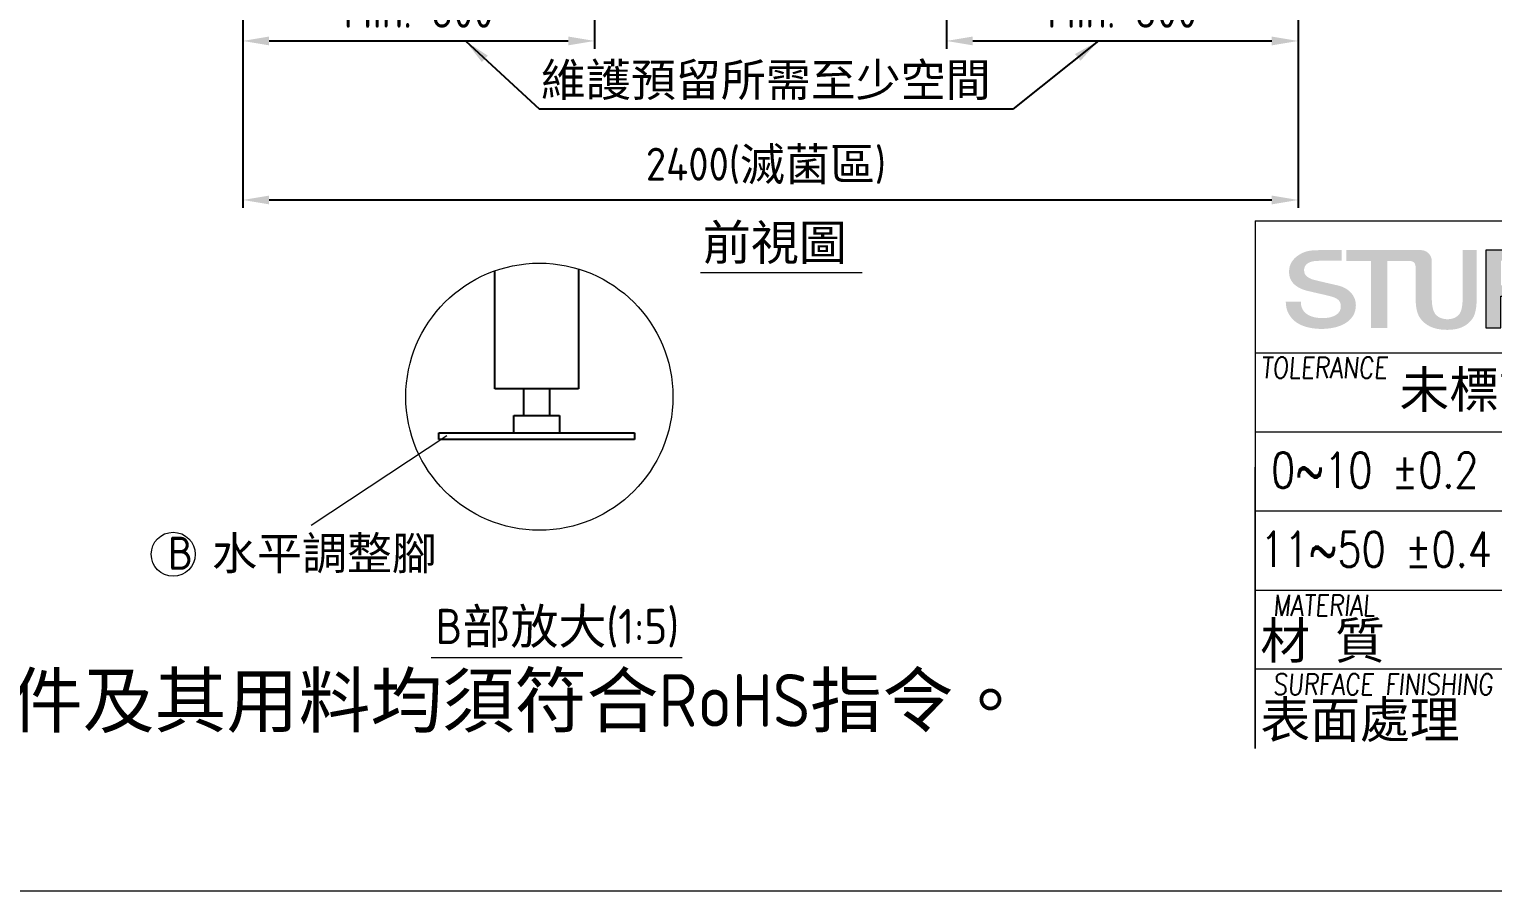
# Model space of a CAD drawing. Header units: millimetres. Extents: x -207026 to -195306, y -24854 to -16614.
# Drawn here: x -203578 to -200250, y -24854 to -22895 of the extents above; entities that cross this region are included whole.
import ezdxf

# ---------------------------------------------------------------- set-up
doc = ezdxf.new("R2010")
doc.units = ezdxf.units.MM
doc.layers.get('0').update_dxf_attribs({"lineweight": 25})
doc.layers.add('D', color=3, linetype='Continuous', lineweight=13)
doc.layers.add('F', color=7, linetype='Continuous', lineweight=15)
doc.styles.get("Standard").update_dxf_attribs({"font": 'KAIU.TTF'})
doc.styles.add('STU25', font='isocp2.shx')
doc.styles.add('Text', font='romans.shx', dxfattribs={"width": 0.8, "oblique": 10})
doc.dimstyles.new('STU25', dxfattribs={"dimscale": 30, "dimtxt": 2.5, "dimasz": 2, "dimexe": 0.6, "dimexo": 1, "dimgap": 1, "dimtad": 1, "dimdsep": 46, "dimtxsty": 'STU25', "dimcen": 2, "dimazin": 2, "dimtfac": 1, "dimtmove": 0, "dimatfit": 3, "dimfxl": 0, "dimtolj": 1, "dimtzin": 0, "dimarcsym": 0})
doc.dimstyles.new('STU25$7', dxfattribs={"dimscale": 30, "dimtxt": 2.5, "dimasz": 2, "dimexe": 1.25, "dimexo": 0.625, "dimgap": 1, "dimtad": 0, "dimdec": 4, "dimdsep": 46, "dimtxsty": 'STU25', "dimcen": 2.5, "dimazin": 2, "dimtfac": 1, "dimtdec": 4, "dimtmove": 0, "dimatfit": 3, "dimfxl": 0, "dimtolj": 1, "dimtzin": 0, "dimarcsym": 0})

# ---------------------------------------------------------------- blocks, each defined once
blk = doc.blocks.new('*D7')
at = {"layer": 'D', "color": 0, "lineweight": -2}
for p, q in [((-200692, -22627.4), (-200692, -23301.5)), ((-203092, -22676.9), (-203092, -23301.5)), ((-203032, -23283.5), (-200752, -23283.5))]:
    blk.add_line(p, q, dxfattribs=at)
at = {"layer": 'D', "color": 0}
for points in [[(-203032, -23273.5), (-203032, -23293.5), (-203092, -23283.5)], [(-200752, -23293.5), (-200752, -23273.5), (-200692, -23283.5)]]:
    blk.add_solid(points, dxfattribs=at)
at = {"layer": 'Defpoints', "color": 0}
for p in [(-200692, -22597.4), (-203092, -22646.9), (-200692, -23283.5)]:
    blk.add_point(p, dxfattribs=at)
at = {"layer": 'D', "color": 0, "insert": (-201902.4, -23206.3), "char_height": 75, "attachment_point": 5, "style": 'STU25'}
blk.add_mtext('\\A1;2400({\\f標楷體|b0|i0|c136|p65;滅菌區})', dxfattribs=at)
blk = doc.blocks.new('*D10')
at = {"layer": 'D', "color": 0, "lineweight": -2}
for p, q in [((-203092, -22676.9), (-203092, -22939.9)), ((-202292, -22673.9), (-202292, -22939.9)), ((-203032, -22921.9), (-202352, -22921.9))]:
    blk.add_line(p, q, dxfattribs=at)
at = {"layer": 'D', "color": 0}
for points in [[(-203032, -22911.9), (-203032, -22931.9), (-203092, -22921.9)], [(-202352, -22931.9), (-202352, -22911.9), (-202292, -22921.9)]]:
    blk.add_solid(points, dxfattribs=at)
at = {"layer": 'Defpoints', "color": 0}
for p in [(-203092, -22646.9), (-202292, -22643.9), (-202292, -22921.9)]:
    blk.add_point(p, dxfattribs=at)
at = {"layer": 'D', "color": 0, "insert": (-202692, -22854.4), "char_height": 75, "attachment_point": 5, "style": 'STU25'}
blk.add_mtext('\\A1;Min. 800', dxfattribs=at)
blk = doc.blocks.new('*D11')
at = {"layer": 'D', "color": 0, "lineweight": -2}
for p, q in [((-201492, -21908.7), (-201492, -22939.9)), ((-200692, -22627.4), (-200692, -22939.9)), ((-201432, -22921.9), (-200752, -22921.9))]:
    blk.add_line(p, q, dxfattribs=at)
at = {"layer": 'D', "color": 0}
for points in [[(-201432, -22911.9), (-201432, -22931.9), (-201492, -22921.9)], [(-200752, -22931.9), (-200752, -22911.9), (-200692, -22921.9)]]:
    blk.add_solid(points, dxfattribs=at)
at = {"layer": 'Defpoints', "color": 0}
for p in [(-201492, -21878.7), (-200692, -22597.4), (-200692, -22921.9)]:
    blk.add_point(p, dxfattribs=at)
at = {"layer": 'D', "color": 0, "insert": (-201092, -22854.4), "char_height": 75, "attachment_point": 5, "style": 'STU25'}
blk.add_mtext('\\A1;Min. 800', dxfattribs=at)
blk = doc.blocks.new('新駿LOGO')
at = {"layer": 'F'}
h = blk.add_hatch(color=256, dxfattribs=at)
edge = h.paths.add_edge_path()
edge.add_spline(control_points=[(-529.051, -442.142), (-529.051, -442.306), (-529.019, -442.447), (-528.955, -442.564), (-528.891, -442.681), (-528.802, -442.776), (-528.688, -442.851), (-528.574, -442.925), (-528.443, -442.98), (-528.294, -443.014), (-528.146, -443.048), (-527.986, -443.065), (-527.812, -443.065), (-527.625, -443.065), (-527.465, -443.046), (-527.333, -443.008), (-527.2, -442.969), (-527.093, -442.92), (-527.011, -442.86), (-526.929, -442.799), (-526.87, -442.73), (-526.833, -442.652), (-526.797, -442.573), (-526.778, -442.494), (-526.778, -442.413), (-526.778, -442.248), (-526.821, -442.126), (-526.905, -442.048), (-526.99, -441.97), (-527.082, -441.914), (-527.182, -441.882), (-527.356, -441.826), (-527.558, -441.773), (-527.788, -441.722), (-528.018, -441.672), (-528.302, -441.606), (-528.64, -441.526), (-528.85, -441.478), (-529.024, -441.415), (-529.164, -441.336), (-529.303, -441.257), (-529.413, -441.17), (-529.495, -441.074), (-529.578, -440.977), (-529.636, -440.874), (-529.67, -440.766), (-529.704, -440.657), (-529.721, -440.546), (-529.721, -440.434), (-529.721, -440.216), (-529.67, -440.028), (-529.567, -439.869), (-529.464, -439.71), (-529.329, -439.579), (-529.16, -439.474), (-528.991, -439.37), (-528.855, -439.306), (-528.64, -439.256), (-528.426, -439.205), (-528.133, -439.204), (-527.915, -439.204), (-527.659, -439.204), (-526.729, -439.204), (-526.729, -439.204), (-526.729, -439.204), (-526.732, -439.805), (-526.732, -439.805), (-526.732, -439.805), (-528.141, -439.796), (-528.282, -439.825), (-528.386, -439.847), (-528.478, -439.858), (-528.565, -439.9), (-528.651, -439.942), (-528.723, -439.999), (-528.78, -440.072), (-528.837, -440.144), (-528.866, -440.235), (-528.866, -440.343), (-528.866, -440.496), (-528.812, -440.616), (-528.705, -440.702), (-528.598, -440.789), (-528.458, -440.854), (-528.284, -440.898), (-528.266, -440.902), (-528.194, -440.919), (-528.069, -440.95), (-527.943, -440.98), (-527.803, -441.013), (-527.648, -441.049), (-527.493, -441.086), (-527.341, -441.121), (-527.193, -441.155), (-527.044, -441.189), (-526.938, -441.214), (-526.874, -441.231), (-526.715, -441.275), (-526.576, -441.335), (-526.457, -441.411), (-526.338, -441.488), (-526.239, -441.575), (-526.159, -441.674), (-526.079, -441.773), (-526.02, -441.878), (-525.981, -441.991), (-525.943, -442.103), (-525.923, -442.216), (-525.923, -442.329), (-525.923, -442.57), (-525.979, -442.776), (-526.091, -442.947), (-526.203, -443.118), (-526.349, -443.258), (-526.532, -443.366), (-526.715, -443.476), (-526.922, -443.555), (-527.155, -443.605), (-527.388, -443.655), (-527.625, -443.681), (-527.867, -443.681), (-528.145, -443.681), (-528.408, -443.65), (-528.653, -443.59), (-528.9, -443.53), (-529.115, -443.437), (-529.297, -443.313), (-529.48, -443.188), (-529.626, -443.028), (-529.735, -442.833), (-529.845, -442.637), (-529.902, -442.407), (-529.906, -442.142), (-529.906, -442.142), (-529.051, -442.142), (-529.051, -442.142)], knot_values=[0, 0, 0, 0, 1, 1, 1, 2, 2, 2, 3, 3, 3, 4, 4, 4, 5, 5, 5, 6, 6, 6, 7, 7, 7, 8, 8, 8, 9, 9, 9, 10, 10, 10, 11, 11, 11, 12, 12, 12, 13, 13, 13, 14, 14, 14, 15, 15, 15, 16, 16, 16, 17, 17, 17, 18, 18, 18, 19, 19, 19, 20, 20, 20, 21, 21, 21, 22, 22, 22, 23, 23, 23, 24, 24, 24, 25, 25, 25, 26, 26, 26, 27, 27, 27, 28, 28, 28, 29, 29, 29, 30, 30, 30, 31, 31, 31, 32, 32, 32, 33, 33, 33, 34, 34, 34, 35, 35, 35, 36, 36, 36, 37, 37, 37, 38, 38, 38, 39, 39, 39, 40, 40, 40, 41, 41, 41, 42, 42, 42, 43, 43, 43, 44, 44, 44, 45, 45, 45, 45], degree=3, periodic=0)
edge = h.paths.add_edge_path()
edge.add_spline(control_points=[(-522.525, -440.141), (-522.54, -440.04), (-522.569, -439.94), (-522.628, -439.896), (-522.768, -439.792), (-522.902, -439.814), (-522.902, -439.814), (-522.902, -439.814), (-523.024, -439.814), (-523.024, -439.814), (-523.024, -439.814), (-524.139, -439.814), (-524.139, -439.814), (-524.139, -439.814), (-524.139, -443.624), (-524.139, -443.624), (-524.139, -443.624), (-525.057, -443.624), (-525.057, -443.624), (-525.057, -443.624), (-525.057, -439.814), (-525.057, -439.814), (-525.057, -439.814), (-526.468, -439.814), (-526.468, -439.814), (-526.468, -439.814), (-526.468, -439.204), (-526.468, -439.204), (-526.468, -439.204), (-522.387, -439.204), (-522.387, -439.204)], knot_values=[5.578051, 5.578051, 5.578051, 5.578051, 6, 6, 6, 7, 7, 7, 8, 8, 8, 9, 9, 9, 10, 10, 10, 11, 11, 11, 12, 12, 12, 13, 13, 13, 14, 14, 14, 15, 15, 15, 15], degree=3, periodic=0)
edge.add_spline(control_points=[(-522.396, -439.204), (-522.311, -439.204), (-522.216, -439.204), (-522.216, -439.204), (-522.216, -439.204), (-521.96, -439.187), (-521.763, -439.406), (-521.582, -439.606), (-521.607, -439.851), (-521.607, -439.851), (-521.607, -439.851), (-521.607, -441.917), (-521.607, -441.917), (-521.607, -442.407), (-521.523, -442.732), (-521.357, -442.891), (-521.191, -443.051), (-520.975, -443.131), (-520.71, -443.131), (-520.449, -443.131), (-520.242, -443.052), (-520.087, -442.894), (-519.933, -442.736), (-519.855, -442.433), (-519.855, -441.982), (-519.855, -441.982), (-519.855, -439.204), (-519.855, -439.204), (-519.855, -439.204), (-519.054, -439.204), (-519.054, -439.204), (-519.054, -439.204), (-519.054, -441.919), (-519.054, -441.919), (-519.054, -442.431), (-519.119, -442.798), (-519.247, -443.02), (-519.375, -443.242), (-519.561, -443.417), (-519.804, -443.544), (-520.047, -443.671), (-520.354, -443.735), (-520.727, -443.735), (-521.094, -443.735), (-521.408, -443.676), (-521.671, -443.558), (-521.933, -443.439), (-522.142, -443.263), (-522.295, -443.029), (-522.448, -442.795), (-522.525, -442.422), (-522.525, -441.91), (-522.525, -441.91), (-522.525, -440.923), (-522.525, -440.141)], knot_values=[0.44538, 0.44538, 0.44538, 0.44538, 1, 1, 1, 2, 2, 2, 3, 3, 3, 4, 4, 4, 5, 5, 5, 6, 6, 6, 7, 7, 7, 8, 8, 8, 9, 9, 9, 10, 10, 10, 11, 11, 11, 12, 12, 12, 13, 13, 13, 14, 14, 14, 15, 15, 15, 16, 16, 16, 17, 17, 17, 17.603917, 17.603917, 17.603917, 17.603917], degree=3, periodic=0)
h = blk.add_hatch(color=256, dxfattribs=at)
edge = h.paths.add_edge_path()
edge.add_spline(control_points=[(-526.468, -439.204), (-526.468, -439.204), (-526.468, -439.814), (-526.468, -439.814)], knot_values=[-14, -14, -14, -14, -13, -13, -13, -13], degree=3, periodic=0)
edge.add_spline(control_points=[(-526.468, -439.814), (-526.468, -439.814), (-525.057, -439.814), (-525.057, -439.814)], knot_values=[-13, -13, -13, -13, -12, -12, -12, -12], degree=3, periodic=0)
edge.add_spline(control_points=[(-525.057, -439.814), (-525.057, -439.814), (-525.057, -443.624), (-525.057, -443.624)], knot_values=[-12, -12, -12, -12, -11, -11, -11, -11], degree=3, periodic=0)
edge.add_spline(control_points=[(-525.057, -443.624), (-525.057, -443.624), (-524.139, -443.624), (-524.139, -443.624)], knot_values=[-11, -11, -11, -11, -10, -10, -10, -10], degree=3, periodic=0)
edge.add_spline(control_points=[(-524.139, -443.624), (-524.139, -443.624), (-524.139, -439.814), (-524.139, -439.814)], knot_values=[-10, -10, -10, -10, -9, -9, -9, -9], degree=3, periodic=0)
edge.add_spline(control_points=[(-524.139, -439.814), (-524.139, -439.814), (-523.024, -439.814), (-523.024, -439.814)], knot_values=[-9, -9, -9, -9, -8, -8, -8, -8], degree=3, periodic=0)
edge.add_spline(control_points=[(-523.024, -439.814), (-523.024, -439.814), (-522.902, -439.814), (-522.902, -439.814)], knot_values=[-8, -8, -8, -8, -7, -7, -7, -7], degree=3, periodic=0)
edge.add_spline(control_points=[(-522.902, -439.814), (-522.902, -439.814), (-522.768, -439.792), (-522.628, -439.896)], knot_values=[-7, -7, -7, -7, -6, -6, -6, -6], degree=3, periodic=0)
edge.add_spline(control_points=[(-522.628, -439.896), (-522.569, -439.94), (-522.54, -440.04), (-522.525, -440.141)], knot_values=[-6, -6, -6, -6, -5.578051, -5.578051, -5.578051, -5.578051], degree=3, periodic=0)
edge.add_spline(control_points=[(-522.525, -440.141), (-522.525, -440.923), (-522.525, -441.91), (-522.525, -441.91)], knot_values=[-17.603917, -17.603917, -17.603917, -17.603917, -17, -17, -17, -17], degree=3, periodic=0)
edge.add_spline(control_points=[(-522.525, -441.91), (-522.525, -442.422), (-522.448, -442.795), (-522.295, -443.029)], knot_values=[-17, -17, -17, -17, -16, -16, -16, -16], degree=3, periodic=0)
edge.add_spline(control_points=[(-522.295, -443.029), (-522.142, -443.263), (-521.933, -443.439), (-521.671, -443.558)], knot_values=[-16, -16, -16, -16, -15, -15, -15, -15], degree=3, periodic=0)
edge.add_spline(control_points=[(-521.671, -443.558), (-521.408, -443.676), (-521.094, -443.735), (-520.727, -443.735)], knot_values=[-15, -15, -15, -15, -14, -14, -14, -14], degree=3, periodic=0)
edge.add_spline(control_points=[(-520.727, -443.735), (-520.354, -443.735), (-520.047, -443.671), (-519.804, -443.544)], knot_values=[-14, -14, -14, -14, -13, -13, -13, -13], degree=3, periodic=0)
edge.add_spline(control_points=[(-519.804, -443.544), (-519.561, -443.417), (-519.375, -443.242), (-519.247, -443.02)], knot_values=[-13, -13, -13, -13, -12, -12, -12, -12], degree=3, periodic=0)
edge.add_spline(control_points=[(-519.247, -443.02), (-519.119, -442.798), (-519.054, -442.431), (-519.054, -441.919)], knot_values=[-12, -12, -12, -12, -11, -11, -11, -11], degree=3, periodic=0)
edge.add_spline(control_points=[(-519.054, -441.919), (-519.054, -441.919), (-519.054, -439.204), (-519.054, -439.204)], knot_values=[-11, -11, -11, -11, -10, -10, -10, -10], degree=3, periodic=0)
edge.add_spline(control_points=[(-519.054, -439.204), (-519.054, -439.204), (-519.855, -439.204), (-519.855, -439.204)], knot_values=[-10, -10, -10, -10, -9, -9, -9, -9], degree=3, periodic=0)
edge.add_spline(control_points=[(-519.855, -439.204), (-519.855, -439.204), (-519.855, -441.982), (-519.855, -441.982)], knot_values=[-9, -9, -9, -9, -8, -8, -8, -8], degree=3, periodic=0)
edge.add_spline(control_points=[(-519.855, -441.982), (-519.855, -442.433), (-519.933, -442.736), (-520.087, -442.894)], knot_values=[-8, -8, -8, -8, -7, -7, -7, -7], degree=3, periodic=0)
edge.add_spline(control_points=[(-520.087, -442.894), (-520.242, -443.052), (-520.449, -443.131), (-520.71, -443.131)], knot_values=[-7, -7, -7, -7, -6, -6, -6, -6], degree=3, periodic=0)
edge.add_spline(control_points=[(-520.71, -443.131), (-520.975, -443.131), (-521.191, -443.051), (-521.357, -442.891)], knot_values=[-6, -6, -6, -6, -5, -5, -5, -5], degree=3, periodic=0)
edge.add_spline(control_points=[(-521.357, -442.891), (-521.523, -442.732), (-521.607, -442.407), (-521.607, -441.917)], knot_values=[-5, -5, -5, -5, -4, -4, -4, -4], degree=3, periodic=0)
edge.add_spline(control_points=[(-521.607, -441.917), (-521.607, -441.917), (-521.607, -439.851), (-521.607, -439.851)], knot_values=[-4, -4, -4, -4, -3, -3, -3, -3], degree=3, periodic=0)
edge.add_spline(control_points=[(-521.607, -439.851), (-521.607, -439.851), (-521.607, -439.851), (-521.607, -439.851)], knot_values=[-3, -3, -3, -3, -2.999949, -2.999949, -2.999949, -2.999949], degree=3, periodic=0)
edge.add_spline(control_points=[(-521.607, -439.851), (-521.607, -439.851), (-521.582, -439.606), (-521.763, -439.406)], knot_values=[-2.999949, -2.999949, -2.999949, -2.999949, -2, -2, -2, -2], degree=3, periodic=0)
edge.add_spline(control_points=[(-521.763, -439.406), (-521.96, -439.187), (-522.216, -439.204), (-522.216, -439.204)], knot_values=[-2, -2, -2, -2, -1, -1, -1, -1], degree=3, periodic=0)
edge.add_spline(control_points=[(-522.216, -439.204), (-522.216, -439.204), (-526.468, -439.204), (-526.468, -439.204)], knot_values=[-15, -15, -15, -15, -14, -14, -14, -14], degree=3, periodic=0)
h = blk.add_hatch(color=256, dxfattribs=at)
edge = h.paths.add_edge_path()
edge.add_spline(control_points=[(-518.536, -443.624), (-518.536, -443.624), (-518.536, -439.204), (-518.536, -439.204), (-518.536, -439.204), (-516.884, -439.204), (-516.884, -439.204), (-516.545, -439.204), (-516.288, -439.246), (-516.111, -439.33), (-515.934, -439.415), (-515.794, -439.544), (-515.692, -439.716), (-515.59, -439.888), (-515.538, -440.082), (-515.538, -440.299), (-515.538, -440.557), (-515.613, -440.802), (-515.762, -441.032), (-515.912, -441.261), (-516.122, -441.437), (-516.394, -441.558), (-516.394, -441.558), (-514.952, -443.624), (-514.952, -443.624), (-514.952, -443.624), (-516.071, -443.624), (-516.071, -443.624), (-516.071, -443.624), (-517.172, -441.815), (-517.172, -441.815), (-517.172, -441.815), (-517.672, -441.815), (-517.672, -441.815), (-517.672, -441.815), (-517.672, -443.624), (-517.672, -443.624), (-517.672, -443.624), (-518.536, -443.624), (-518.536, -443.624)], knot_values=[0, 0, 0, 0, 1, 1, 1, 2, 2, 2, 3, 3, 3, 4, 4, 4, 5, 5, 5, 6, 6, 6, 7, 7, 7, 8, 8, 8, 9, 9, 9, 10, 10, 10, 11, 11, 11, 12, 12, 12, 13, 13, 13, 13], degree=3, periodic=1)
edge = h.paths.add_edge_path(flags=16)
edge.add_spline(control_points=[(-517.672, -441.21), (-517.672, -441.21), (-517.462, -441.21), (-517.462, -441.21), (-517.084, -441.21), (-516.822, -441.127), (-516.676, -440.962), (-516.53, -440.796), (-516.456, -440.609), (-516.456, -440.4), (-516.456, -440.219), (-516.515, -440.075), (-516.633, -439.968), (-516.751, -439.862), (-516.991, -439.809), (-517.351, -439.809), (-517.351, -439.809), (-517.672, -439.809), (-517.672, -439.809), (-517.672, -439.809), (-517.672, -441.21), (-517.672, -441.21)], knot_values=[0, 0, 0, 0, 1, 1, 1, 2, 2, 2, 3, 3, 3, 4, 4, 4, 5, 5, 5, 6, 6, 6, 7, 7, 7, 7], degree=3, periodic=1)
at = {"layer": 'F', "lineweight": 0}
blk.add_open_spline([(-518.536, -443.624), (-518.536, -443.624), (-518.536, -439.204), (-518.536, -439.204), (-518.536, -439.204), (-516.884, -439.204), (-516.884, -439.204), (-516.545, -439.204), (-516.288, -439.246), (-516.111, -439.33), (-515.934, -439.415), (-515.794, -439.544), (-515.692, -439.716), (-515.59, -439.888), (-515.538, -440.082), (-515.538, -440.299), (-515.538, -440.557), (-515.613, -440.802), (-515.762, -441.032), (-515.912, -441.261), (-516.122, -441.437), (-516.394, -441.558), (-516.394, -441.558), (-514.952, -443.624), (-514.952, -443.624), (-514.952, -443.624), (-516.071, -443.624), (-516.071, -443.624), (-516.071, -443.624), (-517.172, -441.815), (-517.172, -441.815), (-517.172, -441.815), (-517.672, -441.815), (-517.672, -441.815), (-517.672, -441.815), (-517.672, -443.624), (-517.672, -443.624), (-517.672, -443.624), (-518.536, -443.624), (-518.536, -443.624)], degree=3, knots=[0, 0, 0, 0, 1, 1, 1, 2, 2, 2, 3, 3, 3, 4, 4, 4, 5, 5, 5, 6, 6, 6, 7, 7, 7, 8, 8, 8, 9, 9, 9, 10, 10, 10, 11, 11, 11, 12, 12, 12, 13, 13, 13, 13], dxfattribs=at)
blk = doc.blocks.new('H421')
at = {"layer": 'F', "color": 7}
for p, q in [((155.911, 38.089), (286.911, 38.089)), ((155.911, 30.589), (286.911, 30.589)), ((155.911, 26.089), (227.911, 26.089)), ((155.911, 8.089), (155.911, 24.089)), ((155.911, 21.589), (286.911, 21.589)), ((155.911, 17.089), (286.911, 17.089)), ((286.911, 12.589), (155.911, 12.589))]:
    blk.add_line(p, q, dxfattribs=at)
at = {"layer": 'F'}
for p, q in [((155.911, 38.089), (155.911, 17.089)), ((155.911, 24.089), (155.911, 16.089)), ((155.911, 17.089), (155.911, 8.089))]:
    blk.add_line(p, q, dxfattribs=at)
blk.add_blockref('新駿LOGO', (687.56, 475.621))
at = {"layer": 'F', "color": 1, "lineweight": 15, "style": 'Text', "oblique": 5, "width": 0.8}
for s, p in [('TOLERANCE', (156.227, 29.13)), ('MATERIAL', (156.917, 15.63)), ('SURFACE FINISHING', (156.917, 11.13))]:
    blk.add_text(s, height=1.2, dxfattribs=at).set_placement(p)
at = {"layer": 'F', "lineweight": -3}
for s, p in [('未標註者一般公差表', (164.115, 27.45)), ('材 質', (156.206, 13.189)), ('表面處理', (156.206, 8.689))]:
    blk.add_text(s, height=2.0757, dxfattribs=at).set_placement(p)
at = {"layer": 'F', "lineweight": 20, "style": 'Text', "width": 0.8}
for s, p in [('0~10 ±0.2', (156.816, 22.912)), ('11~50 ±0.4', (156.204, 18.412))]:
    blk.add_text(s, height=2, dxfattribs=at).set_placement(p)

msp = doc.modelspace()

# ---------------------------------------------------------------- linework, layer by layer
at = {"linetype": 'Continuous'}
for p, q in [((-202518.52, -23713.272), (-202518.52, -23444.448)), ((-202328.52, -23440.472), (-202328.52, -23713.272)), ((-202328.52, -23713.272), (-202518.52, -23713.272)), ((-202453.52, -23713.272), (-202453.52, -23773.272)), ((-202393.52, -23773.272), (-202393.52, -23713.272)), ((-202475.482, -23813.272), (-202475.482, -23773.272)), ((-202475.482, -23773.272), (-202371.559, -23773.272)), ((-202371.559, -23773.272), (-202371.559, -23813.272)), ((-202646.02, -23828.272), (-202646.02, -23813.272)), ((-202646.02, -23813.272), (-202201.02, -23813.272)), ((-202201.02, -23828.272), (-202646.02, -23828.272)), ((-202201.02, -23813.272), (-202201.02, -23828.272))]:
    msp.add_line(p, q, dxfattribs=at)
at = {"layer": 'D'}
for p, q in [((-202051.393, -23448.75), (-201683.728, -23448.75)), ((-202663.912, -24323.93), (-202092.618, -24323.93))]:
    msp.add_line(p, q, dxfattribs=at)
at = {"layer": 'D', "linetype": 'Continuous'}
msp.add_line((-202628.085, -23819.573), (-202936.13, -24023.913), dxfattribs=at)
at = {"layer": 'D'}
for centre, radius in [((-202417.485, -23730.886), 303.734), ((-203250.181, -24089.119), 50)]:
    msp.add_circle(centre, radius, dxfattribs=at)
at = {"layer": 'F', "color": 6}
msp.add_lwpolyline([(-207026.269, -16614.309), (-207026.269, -24854.309), (-195306.269, -24854.309), (-195306.269, -16614.309)], close=True, dxfattribs=at)
msp.add_lwpolyline([(-207026.269, -16614.309), (-207026.269, -24854.309), (-195306.269, -24854.309), (-195306.269, -16614.309)], close=True, dxfattribs=at)

# ---------------------------------------------------------------- block references
at = {"xscale": 40, "yscale": 40, "zscale": 40}
msp.add_blockref('H421', (-207026.269, -24854.309), dxfattribs=at)

# ---------------------------------------------------------------- texts
at = {"insert": (-204274.758, -24361.425), "char_height": 120.00771, "attachment_point": 1, "style": 'STU25'}
msp.add_mtext('{\\f標楷體|b0|i0|c136|p65;註：本零件及其用料均須符合}RoHS{\\f標楷體|b0|i0|c136|p65;指令。}', dxfattribs=at)
at = {"layer": 'D', "color": 11, "attachment_point": 1}
for s, insert, char_height in [('{\\C3;維護預留所需至少空間}', (-202414.184, -22972.881), 75), ('{\\Fisocp2.shx;\\C3;B \\f標楷體|b0|i0|c136|p65;水平調整腳}', (-203262.315, -24049.252), 75), ('{\\Fisocp2.shx;B}部放大{\\Fisocp2.shx;(1:5)}', (-202653.679, -24213.232), 80)]:
    msp.add_mtext(s, dxfattribs=dict(at, insert=insert, char_height=char_height))
at = {"layer": 'D', "insert": (-202045.649, -23340.21), "char_height": 80, "attachment_point": 1}
msp.add_mtext('{\\C11;前視圖}', dxfattribs=at)

# ---------------------------------------------------------------- dimensions: what is measured, and where the dimension line sits
at = {"layer": 'D'}
for base, p1, p2, text, picture, middle in [((-200692.04, -22921.913), (-201492.04, -21878.685), (-200692.04, -22597.389), 'Min. <>', '*D11', (-201092.04, -22921.913)), ((-200692.04, -23283.5), (-203092.04, -22646.901), (-200692.04, -22597.389), '<>({\\f標楷體|b0|i0|c136|p65;滅菌區})', '*D7', (-201902.438, -23283.5)), ((-202292.04, -22921.913), (-203092.04, -22646.901), (-202292.04, -22643.901), 'Min. <>', '*D10', (-202692.04, -22921.913))]:
    dim = msp.add_linear_dim(base=base, p1=p1, p2=p2, text=text, dimstyle='STU25', dxfattribs=at)
    dim.commit()
    dim.dimension.update_dxf_attribs({"geometry": picture, "text_midpoint": middle, "dimtype": 160})

# ---------------------------------------------------------------- leaders
for points in [[(-202585.743, -22921.913), (-202416.908, -23077.367)], [(-201146.329, -22921.913), (-201340.876, -23077.367), (-202416.908, -23077.367)]]:
    msp.add_leader(points, dimstyle='STU25$7', override={"dimgap": 1, "dimtad": 0}, dxfattribs=at)

doc.saveas('drawing.dxf')
